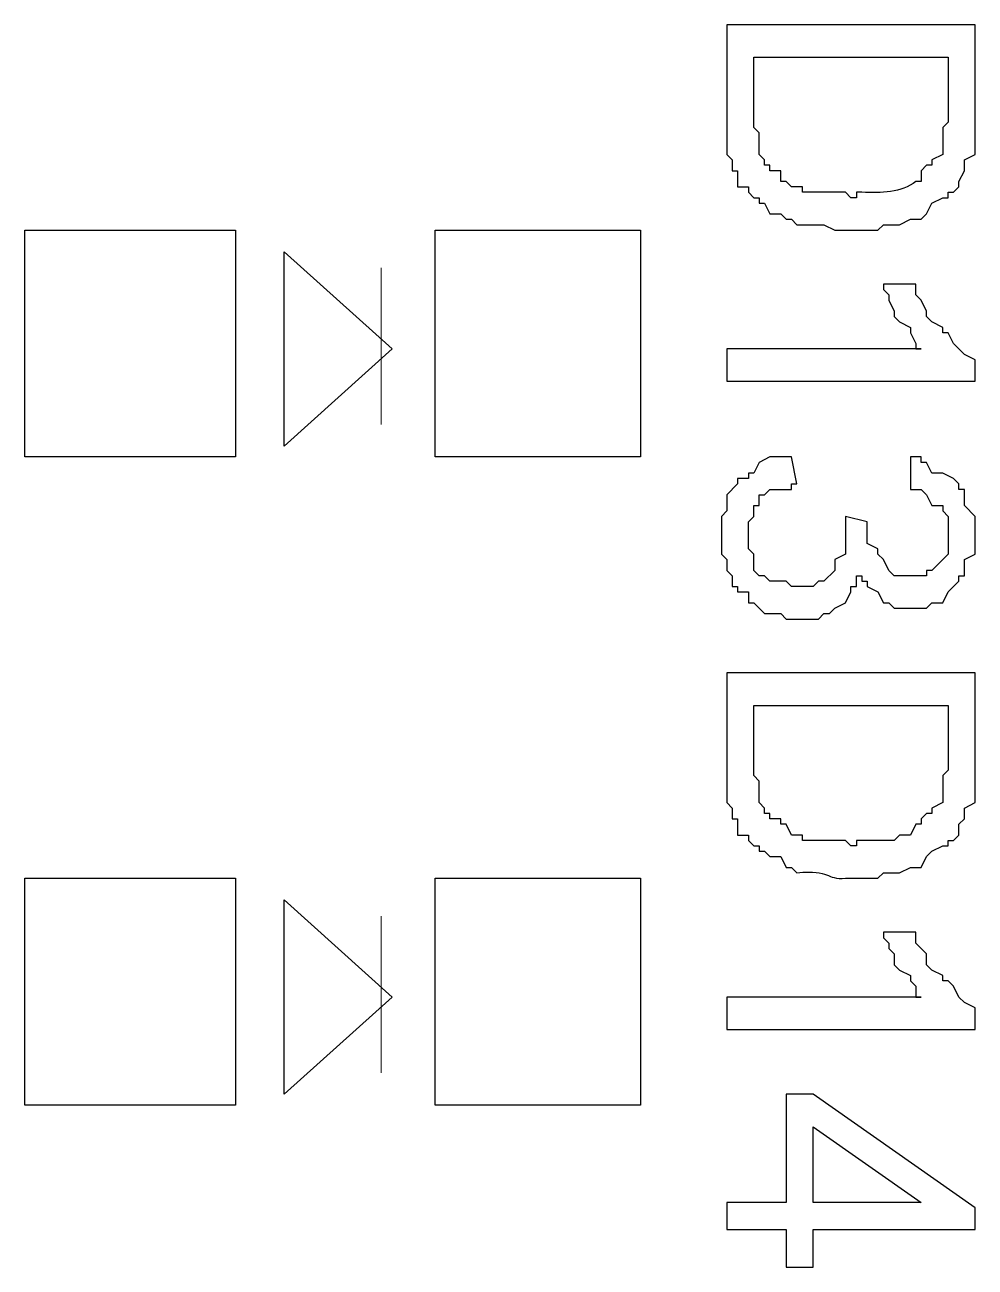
# Model space of a CAD drawing. Header units: millimetres. Extents: x -3 to 153, y 27 to 116.
# Drawn here: x 45.165 to 48.89, y 54.443 to 59.311 of the extents above; entities that cross this region are included whole.
import ezdxf

# ---------------------------------------------------------------- set-up
doc = ezdxf.new("R2010")
doc.units = ezdxf.units.MM
doc.header["$MEASUREMENT"] = 0
doc.layers.add('layer 1', color=7, linetype='Continuous')

msp = doc.modelspace()

# ---------------------------------------------------------------- linework, layer by layer
at = {"layer": 'layer 1', "color": 0}
for points, knots in [([(47.9168, 59.3114), (47.9168, 59.3114), (48.8904, 59.3114), (48.8904, 59.3114), (48.8904, 59.3114), (48.8904, 59.3114), (48.8904, 58.9939), (48.8904, 58.9939), (48.8904, 58.9939), (48.8904, 58.9374), (48.8904, 58.881), (48.8904, 58.8245), (48.8904, 58.8245), (48.8904, 58.8245), (48.8904, 58.8034), (48.8904, 58.8034), (48.8904, 58.8034), (48.8904, 58.8034), (48.8481, 58.7822), (48.8481, 58.7822), (48.8481, 58.7822), (48.8481, 58.7822), (48.8481, 58.7399), (48.8481, 58.7399), (48.8481, 58.7399), (48.8481, 58.7399), (48.8269, 58.6975), (48.8269, 58.6975), (48.8269, 58.6975), (48.8269, 58.6975), (48.8269, 58.6764), (48.8269, 58.6764), (48.8269, 58.6764), (48.8269, 58.6764), (48.8058, 58.6552), (48.8058, 58.6552), (48.8058, 58.6552), (48.8058, 58.6552), (48.7846, 58.6552), (48.7846, 58.6552), (48.7846, 58.6552), (48.7846, 58.6552), (48.7846, 58.634), (48.7846, 58.634), (48.7846, 58.634), (48.7846, 58.634), (48.7634, 58.634), (48.7634, 58.634), (48.7634, 58.634), (48.7634, 58.634), (48.7211, 58.6129), (48.7211, 58.6129), (48.7211, 58.6129), (48.7211, 58.6129), (48.6999, 58.5705), (48.6999, 58.5705), (48.6999, 58.5705), (48.6999, 58.5705), (48.6788, 58.5494), (48.6788, 58.5494), (48.6788, 58.5494), (48.6788, 58.5494), (48.6364, 58.5494), (48.6364, 58.5494), (48.6364, 58.5494), (48.6364, 58.5494), (48.5941, 58.5282), (48.5941, 58.5282), (48.5941, 58.5282), (48.5941, 58.5282), (48.5306, 58.5282), (48.5306, 58.5282), (48.5306, 58.5282), (48.5306, 58.5282), (48.5094, 58.507), (48.5094, 58.507), (48.5094, 58.507), (48.5094, 58.507), (48.3401, 58.507), (48.3401, 58.507), (48.3401, 58.507), (48.3401, 58.507), (48.2978, 58.5282), (48.2978, 58.5282), (48.2978, 58.5282), (48.2978, 58.5282), (48.1919, 58.5282), (48.1919, 58.5282), (48.1919, 58.5282), (48.1919, 58.5282), (48.1708, 58.5494), (48.1708, 58.5494), (48.1708, 58.5494), (48.1708, 58.5494), (48.1496, 58.5494), (48.1496, 58.5494), (48.1496, 58.5494), (48.1496, 58.5494), (48.1284, 58.5705), (48.1284, 58.5705), (48.1284, 58.5705), (48.1284, 58.5705), (48.0861, 58.5705), (48.0861, 58.5705), (48.0861, 58.5705), (48.0861, 58.5705), (48.0649, 58.6129), (48.0649, 58.6129), (48.0649, 58.6129), (48.0649, 58.6129), (48.0438, 58.6129), (48.0438, 58.6129), (48.0438, 58.6129), (48.0438, 58.6129), (48.0438, 58.634), (48.0438, 58.634), (48.0438, 58.634), (48.0438, 58.634), (48.0226, 58.634), (48.0226, 58.634), (48.0226, 58.634), (48.0226, 58.634), (48.0014, 58.6552), (48.0014, 58.6552), (48.0014, 58.6552), (48.0014, 58.6552), (48.0014, 58.6764), (48.0014, 58.6764), (48.0014, 58.6764), (48.0014, 58.6764), (47.9591, 58.6764), (47.9591, 58.6764), (47.9591, 58.6764), (47.9591, 58.6764), (47.9591, 58.7399), (47.9591, 58.7399), (47.9591, 58.7399), (47.9591, 58.7399), (47.9379, 58.7399), (47.9379, 58.7399), (47.9379, 58.7399), (47.9379, 58.7399), (47.9379, 58.7822), (47.9379, 58.7822), (47.9379, 58.7822), (47.9379, 58.7822), (47.9168, 58.8034), (47.9168, 58.8034), (47.9168, 58.8034), (47.9168, 58.8034), (47.9168, 58.9515), (47.9168, 58.9515), (47.9168, 58.9515), (47.9168, 58.9515), (47.9168, 59.3114), (47.9168, 59.3114)], [0, 0, 0, 0, 0.025, 0.025, 0.025, 0.025, 0.05, 0.05, 0.05, 0.05, 0.075, 0.075, 0.075, 0.075, 0.1, 0.1, 0.1, 0.1, 0.125, 0.125, 0.125, 0.125, 0.15, 0.15, 0.15, 0.15, 0.175, 0.175, 0.175, 0.175, 0.2, 0.2, 0.2, 0.2, 0.225, 0.225, 0.225, 0.225, 0.25, 0.25, 0.25, 0.25, 0.275, 0.275, 0.275, 0.275, 0.3, 0.3, 0.3, 0.3, 0.325, 0.325, 0.325, 0.325, 0.35, 0.35, 0.35, 0.35, 0.375, 0.375, 0.375, 0.375, 0.4, 0.4, 0.4, 0.4, 0.425, 0.425, 0.425, 0.425, 0.45, 0.45, 0.45, 0.45, 0.475, 0.475, 0.475, 0.475, 0.5, 0.5, 0.5, 0.5, 0.525, 0.525, 0.525, 0.525, 0.55, 0.55, 0.55, 0.55, 0.575, 0.575, 0.575, 0.575, 0.6, 0.6, 0.6, 0.6, 0.625, 0.625, 0.625, 0.625, 0.65, 0.65, 0.65, 0.65, 0.675, 0.675, 0.675, 0.675, 0.7, 0.7, 0.7, 0.7, 0.725, 0.725, 0.725, 0.725, 0.75, 0.75, 0.75, 0.75, 0.775, 0.775, 0.775, 0.775, 0.8, 0.8, 0.8, 0.8, 0.825, 0.825, 0.825, 0.825, 0.85, 0.85, 0.85, 0.85, 0.875, 0.875, 0.875, 0.875, 0.9, 0.9, 0.9, 0.9, 0.925, 0.925, 0.925, 0.925, 0.95, 0.95, 0.95, 0.95, 1, 1, 1, 1]), ([(48.0226, 59.1844), (48.0226, 59.1844), (48.0226, 58.9092), (48.0226, 58.9092), (48.0226, 58.9092), (48.0226, 58.9092), (48.0438, 58.888), (48.0438, 58.888), (48.0438, 58.888), (48.0438, 58.888), (48.0438, 58.8034), (48.0438, 58.8034), (48.0438, 58.8034), (48.0438, 58.8034), (48.0649, 58.7822), (48.0649, 58.7822), (48.0649, 58.7822), (48.0649, 58.7822), (48.0649, 58.761), (48.0649, 58.761), (48.0649, 58.761), (48.0649, 58.761), (48.0861, 58.761), (48.0861, 58.761), (48.0861, 58.761), (48.0861, 58.761), (48.0861, 58.7399), (48.0861, 58.7399), (48.0861, 58.7399), (48.0861, 58.7399), (48.1284, 58.7399), (48.1284, 58.7399), (48.1284, 58.7399), (48.1284, 58.7399), (48.1284, 58.6975), (48.1284, 58.6975), (48.1284, 58.6975), (48.1284, 58.6975), (48.1496, 58.6975), (48.1496, 58.6975), (48.1496, 58.6975), (48.1496, 58.6975), (48.1708, 58.6764), (48.1708, 58.6764), (48.1708, 58.6764), (48.1708, 58.6764), (48.2131, 58.6764), (48.2131, 58.6764), (48.2131, 58.6764), (48.2131, 58.6764), (48.2131, 58.6552), (48.2131, 58.6552), (48.2131, 58.6552), (48.2131, 58.6552), (48.3824, 58.6552), (48.3824, 58.6552), (48.3824, 58.6552), (48.3824, 58.6552), (48.4036, 58.634), (48.4036, 58.634), (48.4036, 58.634), (48.4036, 58.634), (48.4248, 58.634), (48.4248, 58.634), (48.4248, 58.634), (48.4248, 58.634), (48.4248, 58.6552), (48.4248, 58.6552), (48.4248, 58.6552), (48.4248, 58.6552), (48.4459, 58.6552), (48.4459, 58.6552), (48.4459, 58.6552), (48.5221, 58.6524), (48.6012, 58.6534), (48.6576, 58.6975), (48.6576, 58.6975), (48.6576, 58.6975), (48.6788, 58.6975), (48.6788, 58.6975), (48.6788, 58.6975), (48.6788, 58.6975), (48.6788, 58.7399), (48.6788, 58.7399), (48.6788, 58.7399), (48.6788, 58.7399), (48.6999, 58.761), (48.6999, 58.761), (48.6999, 58.761), (48.6999, 58.761), (48.7211, 58.761), (48.7211, 58.761), (48.7211, 58.761), (48.7211, 58.761), (48.7211, 58.7822), (48.7211, 58.7822), (48.7211, 58.7822), (48.7211, 58.7822), (48.7634, 58.8034), (48.7634, 58.8034), (48.7634, 58.8034), (48.7634, 58.8034), (48.7634, 58.9092), (48.7634, 58.9092), (48.7634, 58.9092), (48.7634, 58.9092), (48.7846, 58.9304), (48.7846, 58.9304), (48.7846, 58.9304), (48.7846, 58.9304), (48.7846, 59.1844), (48.7846, 59.1844), (48.7846, 59.1844), (48.7846, 59.1844), (48.0226, 59.1844), (48.0226, 59.1844)], [0, 0, 0, 0, 0.033333, 0.033333, 0.033333, 0.033333, 0.066667, 0.066667, 0.066667, 0.066667, 0.1, 0.1, 0.1, 0.1, 0.133333, 0.133333, 0.133333, 0.133333, 0.166667, 0.166667, 0.166667, 0.166667, 0.2, 0.2, 0.2, 0.2, 0.233333, 0.233333, 0.233333, 0.233333, 0.266667, 0.266667, 0.266667, 0.266667, 0.3, 0.3, 0.3, 0.3, 0.333333, 0.333333, 0.333333, 0.333333, 0.366667, 0.366667, 0.366667, 0.366667, 0.4, 0.4, 0.4, 0.4, 0.433333, 0.433333, 0.433333, 0.433333, 0.466667, 0.466667, 0.466667, 0.466667, 0.5, 0.5, 0.5, 0.5, 0.533333, 0.533333, 0.533333, 0.533333, 0.566667, 0.566667, 0.566667, 0.566667, 0.6, 0.6, 0.6, 0.6, 0.633333, 0.633333, 0.633333, 0.633333, 0.666667, 0.666667, 0.666667, 0.666667, 0.7, 0.7, 0.7, 0.7, 0.733333, 0.733333, 0.733333, 0.733333, 0.766667, 0.766667, 0.766667, 0.766667, 0.8, 0.8, 0.8, 0.8, 0.833333, 0.833333, 0.833333, 0.833333, 0.866667, 0.866667, 0.866667, 0.866667, 0.9, 0.9, 0.9, 0.9, 0.933333, 0.933333, 0.933333, 0.933333, 1, 1, 1, 1]), ([(45.1651, 58.507), (45.1651, 58.507), (45.1651, 57.618), (45.1651, 57.618), (45.1651, 57.618), (45.1651, 57.618), (45.9906, 57.618), (45.9906, 57.618), (45.9906, 57.618), (45.9906, 57.618), (45.9906, 58.507), (45.9906, 58.507), (45.9906, 58.507), (45.9906, 58.507), (45.1651, 58.507), (45.1651, 58.507)], [0, 0, 0, 0, 0.2, 0.2, 0.2, 0.2, 0.4, 0.4, 0.4, 0.4, 0.6, 0.6, 0.6, 0.6, 1, 1, 1, 1]), ([(46.7738, 58.507), (46.7738, 58.507), (46.7738, 57.618), (46.7738, 57.618), (46.7738, 57.618), (46.7738, 57.618), (47.5781, 57.618), (47.5781, 57.618), (47.5781, 57.618), (47.5781, 57.618), (47.5781, 58.507), (47.5781, 58.507), (47.5781, 58.507), (47.5781, 58.507), (46.7738, 58.507), (46.7738, 58.507)], [0, 0, 0, 0, 0.2, 0.2, 0.2, 0.2, 0.4, 0.4, 0.4, 0.4, 0.6, 0.6, 0.6, 0.6, 1, 1, 1, 1]), ([(46.1811, 57.6604), (46.1811, 57.6604), (46.6044, 58.0414), (46.6044, 58.0414), (46.6044, 58.0414), (46.6044, 58.0414), (46.1811, 58.4224), (46.1811, 58.4224), (46.1811, 58.4224), (46.1811, 58.4224), (46.1811, 57.6604), (46.1811, 57.6604)], [0, 0, 0, 0, 0.25, 0.25, 0.25, 0.25, 0.5, 0.5, 0.5, 0.5, 1, 1, 1, 1]), ([(47.9168, 57.9144), (47.9168, 57.9144), (47.9168, 58.0414), (47.9168, 58.0414), (47.9168, 58.0414), (47.9168, 58.0414), (48.6788, 58.0414), (48.6788, 58.0414), (48.6788, 58.0414), (48.6788, 58.0414), (48.6576, 58.0414), (48.6576, 58.0414), (48.6576, 58.0414), (48.6576, 58.0414), (48.6576, 58.0625), (48.6576, 58.0625), (48.6576, 58.0625), (48.6576, 58.0625), (48.6364, 58.1049), (48.6364, 58.1049), (48.6364, 58.1049), (48.6364, 58.1049), (48.6364, 58.126), (48.6364, 58.126), (48.6364, 58.126), (48.6364, 58.126), (48.5941, 58.1472), (48.5941, 58.1472), (48.5941, 58.1472), (48.5941, 58.1472), (48.5729, 58.1684), (48.5729, 58.1684), (48.5729, 58.1684), (48.5729, 58.1684), (48.5729, 58.1895), (48.5729, 58.1895), (48.5729, 58.1895), (48.5729, 58.1895), (48.5518, 58.2319), (48.5518, 58.2319), (48.5518, 58.2319), (48.5518, 58.2319), (48.5518, 58.253), (48.5518, 58.253), (48.5518, 58.253), (48.5518, 58.253), (48.5306, 58.2742), (48.5306, 58.2742), (48.5306, 58.2742), (48.5306, 58.2742), (48.5306, 58.2954), (48.5306, 58.2954), (48.5306, 58.2954), (48.5306, 58.2954), (48.6576, 58.2954), (48.6576, 58.2954), (48.6576, 58.2954), (48.6576, 58.2954), (48.6576, 58.253), (48.6576, 58.253), (48.6576, 58.253), (48.6576, 58.253), (48.6788, 58.2319), (48.6788, 58.2319), (48.6788, 58.2319), (48.6788, 58.2319), (48.6999, 58.1895), (48.6999, 58.1895), (48.6999, 58.1895), (48.6999, 58.1895), (48.6999, 58.1684), (48.6999, 58.1684), (48.6999, 58.1684), (48.6999, 58.1684), (48.7211, 58.1472), (48.7211, 58.1472), (48.7211, 58.1472), (48.7211, 58.1472), (48.7634, 58.126), (48.7634, 58.126), (48.7634, 58.126), (48.7634, 58.126), (48.7634, 58.1049), (48.7634, 58.1049), (48.7634, 58.1049), (48.7634, 58.1049), (48.7846, 58.1049), (48.7846, 58.1049), (48.7846, 58.1049), (48.7846, 58.1049), (48.8058, 58.0625), (48.8058, 58.0625), (48.8058, 58.0625), (48.8058, 58.0625), (48.8481, 58.0202), (48.8481, 58.0202), (48.8481, 58.0202), (48.8481, 58.0202), (48.8904, 57.999), (48.8904, 57.999), (48.8904, 57.999), (48.8904, 57.999), (48.8904, 57.9144), (48.8904, 57.9144), (48.8904, 57.9144), (48.8904, 57.9144), (47.9168, 57.9144), (47.9168, 57.9144)], [0, 0, 0, 0, 0.035714, 0.035714, 0.035714, 0.035714, 0.071429, 0.071429, 0.071429, 0.071429, 0.107143, 0.107143, 0.107143, 0.107143, 0.142857, 0.142857, 0.142857, 0.142857, 0.178571, 0.178571, 0.178571, 0.178571, 0.214286, 0.214286, 0.214286, 0.214286, 0.25, 0.25, 0.25, 0.25, 0.285714, 0.285714, 0.285714, 0.285714, 0.321429, 0.321429, 0.321429, 0.321429, 0.357143, 0.357143, 0.357143, 0.357143, 0.392857, 0.392857, 0.392857, 0.392857, 0.428571, 0.428571, 0.428571, 0.428571, 0.464286, 0.464286, 0.464286, 0.464286, 0.5, 0.5, 0.5, 0.5, 0.535714, 0.535714, 0.535714, 0.535714, 0.571429, 0.571429, 0.571429, 0.571429, 0.607143, 0.607143, 0.607143, 0.607143, 0.642857, 0.642857, 0.642857, 0.642857, 0.678571, 0.678571, 0.678571, 0.678571, 0.714286, 0.714286, 0.714286, 0.714286, 0.75, 0.75, 0.75, 0.75, 0.785714, 0.785714, 0.785714, 0.785714, 0.821429, 0.821429, 0.821429, 0.821429, 0.857143, 0.857143, 0.857143, 0.857143, 0.892857, 0.892857, 0.892857, 0.892857, 0.928571, 0.928571, 0.928571, 0.928571, 1, 1, 1, 1]), ([(48.1708, 57.618), (48.1708, 57.618), (48.1919, 57.5122), (48.1919, 57.5122), (48.1919, 57.5122), (48.1919, 57.5122), (48.1708, 57.5122), (48.1708, 57.5122), (48.1708, 57.5122), (48.1708, 57.5122), (48.1708, 57.491), (48.1708, 57.491), (48.1708, 57.491), (48.1708, 57.491), (48.0861, 57.491), (48.0861, 57.491), (48.0861, 57.491), (48.0861, 57.491), (48.0649, 57.4699), (48.0649, 57.4699), (48.0649, 57.4699), (48.0649, 57.4699), (48.0438, 57.4699), (48.0438, 57.4699), (48.0438, 57.4699), (48.0438, 57.4699), (48.0438, 57.4275), (48.0438, 57.4275), (48.0438, 57.4275), (48.0438, 57.4275), (48.0226, 57.4275), (48.0226, 57.4275), (48.0226, 57.4275), (48.0226, 57.4275), (48.0226, 57.3852), (48.0226, 57.3852), (48.0226, 57.3852), (48.0226, 57.3852), (48.0014, 57.364), (48.0014, 57.364), (48.0014, 57.364), (48.0014, 57.364), (48.0014, 57.2582), (48.0014, 57.2582), (48.0014, 57.2582), (48.0014, 57.2582), (48.0226, 57.237), (48.0226, 57.237), (48.0226, 57.237), (48.0226, 57.237), (48.0226, 57.1735), (48.0226, 57.1735), (48.0226, 57.1735), (48.0226, 57.1735), (48.0438, 57.1524), (48.0438, 57.1524), (48.0438, 57.1524), (48.0438, 57.1524), (48.0649, 57.1524), (48.0649, 57.1524), (48.0649, 57.1524), (48.0649, 57.1524), (48.0861, 57.1312), (48.0861, 57.1312), (48.0861, 57.1312), (48.0861, 57.1312), (48.1496, 57.1312), (48.1496, 57.1312), (48.1496, 57.1312), (48.1496, 57.1312), (48.1708, 57.11), (48.1708, 57.11), (48.1708, 57.11), (48.1708, 57.11), (48.2554, 57.11), (48.2554, 57.11), (48.2554, 57.11), (48.2554, 57.11), (48.2766, 57.1312), (48.2766, 57.1312), (48.2766, 57.1312), (48.2766, 57.1312), (48.2978, 57.1312), (48.2978, 57.1312), (48.2978, 57.1312), (48.2978, 57.1312), (48.3401, 57.1735), (48.3401, 57.1735), (48.3401, 57.1735), (48.3401, 57.1735), (48.3401, 57.2159), (48.3401, 57.2159), (48.3401, 57.2159), (48.3401, 57.2159), (48.3824, 57.237), (48.3824, 57.237), (48.3824, 57.237), (48.3824, 57.237), (48.3824, 57.3852), (48.3824, 57.3852), (48.3824, 57.3852), (48.3824, 57.3852), (48.4671, 57.364), (48.4671, 57.364), (48.4671, 57.364), (48.4671, 57.364), (48.4671, 57.2794), (48.4671, 57.2794), (48.4671, 57.2794), (48.4671, 57.2794), (48.5094, 57.2582), (48.5094, 57.2582), (48.5094, 57.2582), (48.5094, 57.2582), (48.5094, 57.237), (48.5094, 57.237), (48.5094, 57.237), (48.5094, 57.237), (48.5306, 57.2159), (48.5306, 57.2159), (48.5306, 57.2159), (48.5306, 57.2159), (48.5518, 57.1735), (48.5518, 57.1735), (48.5518, 57.1735), (48.5518, 57.1735), (48.5729, 57.1524), (48.5729, 57.1524), (48.5729, 57.1524), (48.5729, 57.1524), (48.6999, 57.1524), (48.6999, 57.1524), (48.6999, 57.1524), (48.6999, 57.1524), (48.6999, 57.1735), (48.6999, 57.1735), (48.6999, 57.1735), (48.6999, 57.1735), (48.7211, 57.1735), (48.7211, 57.1735), (48.7211, 57.1735), (48.7211, 57.1735), (48.7634, 57.2159), (48.7634, 57.2159), (48.7634, 57.2159), (48.7634, 57.2159), (48.7846, 57.237), (48.7846, 57.237), (48.7846, 57.237), (48.7846, 57.237), (48.7846, 57.3852), (48.7846, 57.3852), (48.7846, 57.3852), (48.7846, 57.3852), (48.7634, 57.4064), (48.7634, 57.4064), (48.7634, 57.4064), (48.7634, 57.4064), (48.7634, 57.4275), (48.7634, 57.4275), (48.7634, 57.4275), (48.7634, 57.4275), (48.7211, 57.4275), (48.7211, 57.4275), (48.7211, 57.4275), (48.7211, 57.4275), (48.6999, 57.4699), (48.6999, 57.4699), (48.6999, 57.4699), (48.6999, 57.4699), (48.6788, 57.491), (48.6788, 57.491), (48.6788, 57.491), (48.6788, 57.491), (48.6364, 57.491), (48.6364, 57.491), (48.6364, 57.491), (48.6364, 57.491), (48.6364, 57.618), (48.6364, 57.618), (48.6364, 57.618), (48.6364, 57.618), (48.6788, 57.618), (48.6788, 57.618), (48.6788, 57.618), (48.6788, 57.618), (48.6788, 57.5969), (48.6788, 57.5969), (48.6788, 57.5969), (48.6788, 57.5969), (48.6999, 57.5969), (48.6999, 57.5969), (48.6999, 57.5969), (48.6999, 57.5969), (48.7211, 57.5545), (48.7211, 57.5545), (48.7211, 57.5545), (48.7211, 57.5545), (48.7634, 57.5545), (48.7634, 57.5545), (48.7634, 57.5545), (48.7634, 57.5545), (48.8058, 57.5334), (48.8058, 57.5334), (48.8058, 57.5334), (48.8058, 57.5334), (48.8269, 57.5122), (48.8269, 57.5122), (48.8269, 57.5122), (48.8269, 57.5122), (48.8269, 57.491), (48.8269, 57.491), (48.8269, 57.491), (48.8269, 57.491), (48.8481, 57.491), (48.8481, 57.491), (48.8481, 57.491), (48.8481, 57.491), (48.8481, 57.4275), (48.8481, 57.4275), (48.8481, 57.4275), (48.8481, 57.4275), (48.8904, 57.3852), (48.8904, 57.3852), (48.8904, 57.3852), (48.8904, 57.3852), (48.8904, 57.237), (48.8904, 57.237), (48.8904, 57.237), (48.8904, 57.237), (48.8481, 57.2159), (48.8481, 57.2159), (48.8481, 57.2159), (48.8481, 57.2159), (48.8481, 57.1524), (48.8481, 57.1524), (48.8481, 57.1524), (48.8481, 57.1524), (48.8269, 57.1524), (48.8269, 57.1524), (48.8269, 57.1524), (48.8269, 57.1524), (48.8269, 57.1312), (48.8269, 57.1312), (48.8269, 57.1312), (48.8269, 57.1312), (48.7846, 57.0889), (48.7846, 57.0889), (48.7846, 57.0889), (48.7846, 57.0889), (48.7634, 57.0465), (48.7634, 57.0465), (48.7634, 57.0465), (48.7634, 57.0465), (48.7211, 57.0465), (48.7211, 57.0465), (48.7211, 57.0465), (48.7211, 57.0465), (48.6999, 57.0254), (48.6999, 57.0254), (48.6999, 57.0254), (48.6999, 57.0254), (48.5729, 57.0254), (48.5729, 57.0254), (48.5729, 57.0254), (48.5729, 57.0254), (48.5518, 57.0465), (48.5518, 57.0465), (48.5518, 57.0465), (48.5518, 57.0465), (48.5306, 57.0465), (48.5306, 57.0465), (48.5306, 57.0465), (48.5306, 57.0465), (48.5094, 57.0889), (48.5094, 57.0889), (48.5094, 57.0889), (48.5094, 57.0889), (48.4671, 57.11), (48.4671, 57.11), (48.4671, 57.11), (48.4671, 57.11), (48.4671, 57.1312), (48.4671, 57.1312), (48.4671, 57.1312), (48.4671, 57.1312), (48.4459, 57.1312), (48.4459, 57.1312), (48.4459, 57.1312), (48.4459, 57.1312), (48.4459, 57.1524), (48.4459, 57.1524), (48.4459, 57.1524), (48.4459, 57.1524), (48.4248, 57.1524), (48.4248, 57.1524), (48.4248, 57.1524), (48.4248, 57.1524), (48.4248, 57.11), (48.4248, 57.11), (48.4248, 57.11), (48.4248, 57.11), (48.4036, 57.11), (48.4036, 57.11), (48.4036, 57.11), (48.4036, 57.11), (48.4036, 57.0889), (48.4036, 57.0889), (48.4036, 57.0889), (48.4036, 57.0889), (48.3824, 57.0465), (48.3824, 57.0465), (48.3824, 57.0465), (48.3824, 57.0465), (48.3401, 57.0254), (48.3401, 57.0254), (48.3401, 57.0254), (48.3401, 57.0254), (48.3189, 57.0042), (48.3189, 57.0042), (48.3189, 57.0042), (48.3189, 57.0042), (48.2978, 57.0042), (48.2978, 57.0042), (48.2978, 57.0042), (48.2978, 57.0042), (48.2766, 56.983), (48.2766, 56.983), (48.2766, 56.983), (48.2766, 56.983), (48.1496, 56.983), (48.1496, 56.983), (48.1496, 56.983), (48.1496, 56.983), (48.1284, 57.0042), (48.1284, 57.0042), (48.1284, 57.0042), (48.1284, 57.0042), (48.0649, 57.0042), (48.0649, 57.0042), (48.0649, 57.0042), (48.0649, 57.0042), (48.0438, 57.0254), (48.0438, 57.0254), (48.0438, 57.0254), (48.0438, 57.0254), (48.0226, 57.0465), (48.0226, 57.0465), (48.0226, 57.0465), (48.0226, 57.0465), (48.0014, 57.0465), (48.0014, 57.0465), (48.0014, 57.0465), (48.0014, 57.0465), (48.0014, 57.0889), (48.0014, 57.0889), (48.0014, 57.0889), (48.0014, 57.0889), (47.9591, 57.0889), (47.9591, 57.0889), (47.9591, 57.0889), (47.9591, 57.0889), (47.9591, 57.11), (47.9591, 57.11), (47.9591, 57.11), (47.9591, 57.11), (47.9379, 57.11), (47.9379, 57.11), (47.9379, 57.11), (47.9379, 57.11), (47.9379, 57.1524), (47.9379, 57.1524), (47.9379, 57.1524), (47.9379, 57.1524), (47.9168, 57.1735), (47.9168, 57.1735), (47.9168, 57.1735), (47.9168, 57.1735), (47.9168, 57.2159), (47.9168, 57.2159), (47.9168, 57.2159), (47.9168, 57.2159), (47.8956, 57.237), (47.8956, 57.237), (47.8956, 57.237), (47.8956, 57.237), (47.8956, 57.3852), (47.8956, 57.3852), (47.8956, 57.3852), (47.8956, 57.3852), (47.9168, 57.4064), (47.9168, 57.4064), (47.9168, 57.4064), (47.9168, 57.4064), (47.9168, 57.4699), (47.9168, 57.4699), (47.9168, 57.4699), (47.9168, 57.4699), (47.9591, 57.5122), (47.9591, 57.5122), (47.9591, 57.5122), (47.9591, 57.5122), (47.9591, 57.5334), (47.9591, 57.5334), (47.9591, 57.5334), (47.9591, 57.5334), (48.0014, 57.5334), (48.0014, 57.5334), (48.0014, 57.5334), (48.0014, 57.5334), (48.0014, 57.5545), (48.0014, 57.5545), (48.0014, 57.5545), (48.0014, 57.5545), (48.0226, 57.5545), (48.0226, 57.5545), (48.0226, 57.5545), (48.0226, 57.5545), (48.0438, 57.5969), (48.0438, 57.5969), (48.0438, 57.5969), (48.0438, 57.5969), (48.0861, 57.618), (48.0861, 57.618), (48.0861, 57.618), (48.0861, 57.618), (48.1708, 57.618), (48.1708, 57.618)], [0, 0, 0, 0, 0.009259, 0.009259, 0.009259, 0.009259, 0.018519, 0.018519, 0.018519, 0.018519, 0.027778, 0.027778, 0.027778, 0.027778, 0.037037, 0.037037, 0.037037, 0.037037, 0.046296, 0.046296, 0.046296, 0.046296, 0.055556, 0.055556, 0.055556, 0.055556, 0.064815, 0.064815, 0.064815, 0.064815, 0.074074, 0.074074, 0.074074, 0.074074, 0.083333, 0.083333, 0.083333, 0.083333, 0.092593, 0.092593, 0.092593, 0.092593, 0.101852, 0.101852, 0.101852, 0.101852, 0.111111, 0.111111, 0.111111, 0.111111, 0.12037, 0.12037, 0.12037, 0.12037, 0.12963, 0.12963, 0.12963, 0.12963, 0.138889, 0.138889, 0.138889, 0.138889, 0.148148, 0.148148, 0.148148, 0.148148, 0.157407, 0.157407, 0.157407, 0.157407, 0.166667, 0.166667, 0.166667, 0.166667, 0.175926, 0.175926, 0.175926, 0.175926, 0.185185, 0.185185, 0.185185, 0.185185, 0.194444, 0.194444, 0.194444, 0.194444, 0.203704, 0.203704, 0.203704, 0.203704, 0.212963, 0.212963, 0.212963, 0.212963, 0.222222, 0.222222, 0.222222, 0.222222, 0.231481, 0.231481, 0.231481, 0.231481, 0.240741, 0.240741, 0.240741, 0.240741, 0.25, 0.25, 0.25, 0.25, 0.259259, 0.259259, 0.259259, 0.259259, 0.268519, 0.268519, 0.268519, 0.268519, 0.277778, 0.277778, 0.277778, 0.277778, 0.287037, 0.287037, 0.287037, 0.287037, 0.296296, 0.296296, 0.296296, 0.296296, 0.305556, 0.305556, 0.305556, 0.305556, 0.314815, 0.314815, 0.314815, 0.314815, 0.324074, 0.324074, 0.324074, 0.324074, 0.333333, 0.333333, 0.333333, 0.333333, 0.342593, 0.342593, 0.342593, 0.342593, 0.351852, 0.351852, 0.351852, 0.351852, 0.361111, 0.361111, 0.361111, 0.361111, 0.37037, 0.37037, 0.37037, 0.37037, 0.37963, 0.37963, 0.37963, 0.37963, 0.388889, 0.388889, 0.388889, 0.388889, 0.398148, 0.398148, 0.398148, 0.398148, 0.407407, 0.407407, 0.407407, 0.407407, 0.416667, 0.416667, 0.416667, 0.416667, 0.425926, 0.425926, 0.425926, 0.425926, 0.435185, 0.435185, 0.435185, 0.435185, 0.444444, 0.444444, 0.444444, 0.444444, 0.453704, 0.453704, 0.453704, 0.453704, 0.462963, 0.462963, 0.462963, 0.462963, 0.472222, 0.472222, 0.472222, 0.472222, 0.481481, 0.481481, 0.481481, 0.481481, 0.490741, 0.490741, 0.490741, 0.490741, 0.5, 0.5, 0.5, 0.5, 0.509259, 0.509259, 0.509259, 0.509259, 0.518519, 0.518519, 0.518519, 0.518519, 0.527778, 0.527778, 0.527778, 0.527778, 0.537037, 0.537037, 0.537037, 0.537037, 0.546296, 0.546296, 0.546296, 0.546296, 0.555556, 0.555556, 0.555556, 0.555556, 0.564815, 0.564815, 0.564815, 0.564815, 0.574074, 0.574074, 0.574074, 0.574074, 0.583333, 0.583333, 0.583333, 0.583333, 0.592593, 0.592593, 0.592593, 0.592593, 0.601852, 0.601852, 0.601852, 0.601852, 0.611111, 0.611111, 0.611111, 0.611111, 0.62037, 0.62037, 0.62037, 0.62037, 0.62963, 0.62963, 0.62963, 0.62963, 0.638889, 0.638889, 0.638889, 0.638889, 0.648148, 0.648148, 0.648148, 0.648148, 0.657407, 0.657407, 0.657407, 0.657407, 0.666667, 0.666667, 0.666667, 0.666667, 0.675926, 0.675926, 0.675926, 0.675926, 0.685185, 0.685185, 0.685185, 0.685185, 0.694444, 0.694444, 0.694444, 0.694444, 0.703704, 0.703704, 0.703704, 0.703704, 0.712963, 0.712963, 0.712963, 0.712963, 0.722222, 0.722222, 0.722222, 0.722222, 0.731481, 0.731481, 0.731481, 0.731481, 0.740741, 0.740741, 0.740741, 0.740741, 0.75, 0.75, 0.75, 0.75, 0.759259, 0.759259, 0.759259, 0.759259, 0.768519, 0.768519, 0.768519, 0.768519, 0.777778, 0.777778, 0.777778, 0.777778, 0.787037, 0.787037, 0.787037, 0.787037, 0.796296, 0.796296, 0.796296, 0.796296, 0.805556, 0.805556, 0.805556, 0.805556, 0.814815, 0.814815, 0.814815, 0.814815, 0.824074, 0.824074, 0.824074, 0.824074, 0.833333, 0.833333, 0.833333, 0.833333, 0.842593, 0.842593, 0.842593, 0.842593, 0.851852, 0.851852, 0.851852, 0.851852, 0.861111, 0.861111, 0.861111, 0.861111, 0.87037, 0.87037, 0.87037, 0.87037, 0.87963, 0.87963, 0.87963, 0.87963, 0.888889, 0.888889, 0.888889, 0.888889, 0.898148, 0.898148, 0.898148, 0.898148, 0.907407, 0.907407, 0.907407, 0.907407, 0.916667, 0.916667, 0.916667, 0.916667, 0.925926, 0.925926, 0.925926, 0.925926, 0.935185, 0.935185, 0.935185, 0.935185, 0.944444, 0.944444, 0.944444, 0.944444, 0.953704, 0.953704, 0.953704, 0.953704, 0.962963, 0.962963, 0.962963, 0.962963, 0.972222, 0.972222, 0.972222, 0.972222, 0.981481, 0.981481, 0.981481, 0.981481, 1, 1, 1, 1]), ([(47.9168, 56.7714), (47.9168, 56.7714), (48.8904, 56.7714), (48.8904, 56.7714), (48.8904, 56.7714), (48.8904, 56.7714), (48.8904, 56.4539), (48.8904, 56.4539), (48.8904, 56.4539), (48.8904, 56.4045), (48.8904, 56.3551), (48.8904, 56.3057), (48.8904, 56.3057), (48.8904, 56.3057), (48.8904, 56.2634), (48.8904, 56.2634), (48.8904, 56.2634), (48.8904, 56.2634), (48.8481, 56.2422), (48.8481, 56.2422), (48.8481, 56.2422), (48.8481, 56.2422), (48.8481, 56.1999), (48.8481, 56.1999), (48.8481, 56.1999), (48.8481, 56.1999), (48.8269, 56.1787), (48.8269, 56.1787), (48.8269, 56.1787), (48.8269, 56.1787), (48.8269, 56.1364), (48.8269, 56.1364), (48.8269, 56.1364), (48.8269, 56.1364), (48.8058, 56.1152), (48.8058, 56.1152), (48.8058, 56.1152), (48.8058, 56.1152), (48.7846, 56.1152), (48.7846, 56.1152), (48.7846, 56.1152), (48.7846, 56.1152), (48.7846, 56.094), (48.7846, 56.094), (48.7846, 56.094), (48.7846, 56.094), (48.7634, 56.094), (48.7634, 56.094), (48.7634, 56.094), (48.7634, 56.094), (48.7211, 56.0729), (48.7211, 56.0729), (48.7211, 56.0729), (48.7211, 56.0729), (48.6999, 56.0517), (48.6999, 56.0517), (48.6999, 56.0517), (48.6999, 56.0517), (48.6788, 56.0094), (48.6788, 56.0094), (48.6788, 56.0094), (48.6788, 56.0094), (48.6364, 56.0094), (48.6364, 56.0094), (48.6364, 56.0094), (48.6364, 56.0094), (48.5941, 55.9882), (48.5941, 55.9882), (48.5941, 55.9882), (48.5941, 55.9882), (48.5306, 55.9882), (48.5306, 55.9882), (48.5306, 55.9882), (48.5306, 55.9882), (48.5094, 55.967), (48.5094, 55.967), (48.5094, 55.967), (48.5094, 55.967), (48.3824, 55.967), (48.3824, 55.967), (48.3824, 55.967), (48.3038, 55.96), (48.3253, 56.003), (48.1919, 55.9882), (48.1919, 55.9882), (48.1919, 55.9882), (48.1708, 56.0094), (48.1708, 56.0094), (48.1708, 56.0094), (48.1708, 56.0094), (48.1496, 56.0094), (48.1496, 56.0094), (48.1496, 56.0094), (48.1496, 56.0094), (48.1284, 56.0517), (48.1284, 56.0517), (48.1284, 56.0517), (48.1284, 56.0517), (48.0861, 56.0517), (48.0861, 56.0517), (48.0861, 56.0517), (48.0861, 56.0517), (48.0649, 56.0729), (48.0649, 56.0729), (48.0649, 56.0729), (48.0649, 56.0729), (48.0438, 56.0729), (48.0438, 56.0729), (48.0438, 56.0729), (48.0438, 56.0729), (48.0438, 56.094), (48.0438, 56.094), (48.0438, 56.094), (48.0438, 56.094), (48.0226, 56.094), (48.0226, 56.094), (48.0226, 56.094), (48.0226, 56.094), (48.0014, 56.1152), (48.0014, 56.1152), (48.0014, 56.1152), (48.0014, 56.1152), (48.0014, 56.1364), (48.0014, 56.1364), (48.0014, 56.1364), (48.0014, 56.1364), (47.9591, 56.1364), (47.9591, 56.1364), (47.9591, 56.1364), (47.9591, 56.1364), (47.9591, 56.1999), (47.9591, 56.1999), (47.9591, 56.1999), (47.9591, 56.1999), (47.9379, 56.1999), (47.9379, 56.1999), (47.9379, 56.1999), (47.9379, 56.1999), (47.9379, 56.2422), (47.9379, 56.2422), (47.9379, 56.2422), (47.9379, 56.2422), (47.9168, 56.2634), (47.9168, 56.2634), (47.9168, 56.2634), (47.9168, 56.2634), (47.9168, 56.4327), (47.9168, 56.4327), (47.9168, 56.4327), (47.9168, 56.4327), (47.9168, 56.7714), (47.9168, 56.7714)], [0, 0, 0, 0, 0.025641, 0.025641, 0.025641, 0.025641, 0.051282, 0.051282, 0.051282, 0.051282, 0.076923, 0.076923, 0.076923, 0.076923, 0.102564, 0.102564, 0.102564, 0.102564, 0.128205, 0.128205, 0.128205, 0.128205, 0.153846, 0.153846, 0.153846, 0.153846, 0.179487, 0.179487, 0.179487, 0.179487, 0.205128, 0.205128, 0.205128, 0.205128, 0.230769, 0.230769, 0.230769, 0.230769, 0.25641, 0.25641, 0.25641, 0.25641, 0.282051, 0.282051, 0.282051, 0.282051, 0.307692, 0.307692, 0.307692, 0.307692, 0.333333, 0.333333, 0.333333, 0.333333, 0.358974, 0.358974, 0.358974, 0.358974, 0.384615, 0.384615, 0.384615, 0.384615, 0.410256, 0.410256, 0.410256, 0.410256, 0.435897, 0.435897, 0.435897, 0.435897, 0.461538, 0.461538, 0.461538, 0.461538, 0.487179, 0.487179, 0.487179, 0.487179, 0.512821, 0.512821, 0.512821, 0.512821, 0.538462, 0.538462, 0.538462, 0.538462, 0.564103, 0.564103, 0.564103, 0.564103, 0.589744, 0.589744, 0.589744, 0.589744, 0.615385, 0.615385, 0.615385, 0.615385, 0.641026, 0.641026, 0.641026, 0.641026, 0.666667, 0.666667, 0.666667, 0.666667, 0.692308, 0.692308, 0.692308, 0.692308, 0.717949, 0.717949, 0.717949, 0.717949, 0.74359, 0.74359, 0.74359, 0.74359, 0.769231, 0.769231, 0.769231, 0.769231, 0.794872, 0.794872, 0.794872, 0.794872, 0.820513, 0.820513, 0.820513, 0.820513, 0.846154, 0.846154, 0.846154, 0.846154, 0.871795, 0.871795, 0.871795, 0.871795, 0.897436, 0.897436, 0.897436, 0.897436, 0.923077, 0.923077, 0.923077, 0.923077, 0.948718, 0.948718, 0.948718, 0.948718, 1, 1, 1, 1]), ([(48.0226, 56.6444), (48.0226, 56.6444), (48.0226, 56.3692), (48.0226, 56.3692), (48.0226, 56.3692), (48.0226, 56.3692), (48.0438, 56.348), (48.0438, 56.348), (48.0438, 56.348), (48.0438, 56.348), (48.0438, 56.2634), (48.0438, 56.2634), (48.0438, 56.2634), (48.0438, 56.2634), (48.0649, 56.2422), (48.0649, 56.2422), (48.0649, 56.2422), (48.0649, 56.2422), (48.0649, 56.221), (48.0649, 56.221), (48.0649, 56.221), (48.0649, 56.221), (48.0861, 56.221), (48.0861, 56.221), (48.0861, 56.221), (48.0861, 56.221), (48.0861, 56.1999), (48.0861, 56.1999), (48.0861, 56.1999), (48.0861, 56.1999), (48.1284, 56.1999), (48.1284, 56.1999), (48.1284, 56.1999), (48.1284, 56.1999), (48.1284, 56.1787), (48.1284, 56.1787), (48.1284, 56.1787), (48.1284, 56.1787), (48.1496, 56.1787), (48.1496, 56.1787), (48.1496, 56.1787), (48.1496, 56.1787), (48.1708, 56.1364), (48.1708, 56.1364), (48.1708, 56.1364), (48.1708, 56.1364), (48.2131, 56.1364), (48.2131, 56.1364), (48.2131, 56.1364), (48.2131, 56.1364), (48.2131, 56.1152), (48.2131, 56.1152), (48.2131, 56.1152), (48.2131, 56.1152), (48.3824, 56.1152), (48.3824, 56.1152), (48.3824, 56.1152), (48.3824, 56.1152), (48.4036, 56.094), (48.4036, 56.094), (48.4036, 56.094), (48.4036, 56.094), (48.4248, 56.094), (48.4248, 56.094), (48.4248, 56.094), (48.4248, 56.094), (48.4248, 56.1152), (48.4248, 56.1152), (48.4248, 56.1152), (48.4248, 56.1152), (48.5729, 56.1152), (48.5729, 56.1152), (48.5729, 56.1152), (48.5729, 56.1152), (48.5941, 56.1364), (48.5941, 56.1364), (48.5941, 56.1364), (48.5941, 56.1364), (48.6364, 56.1364), (48.6364, 56.1364), (48.6364, 56.1364), (48.6364, 56.1364), (48.6576, 56.1787), (48.6576, 56.1787), (48.6576, 56.1787), (48.6576, 56.1787), (48.6788, 56.1787), (48.6788, 56.1787), (48.6788, 56.1787), (48.6788, 56.1787), (48.6788, 56.1999), (48.6788, 56.1999), (48.6788, 56.1999), (48.6788, 56.1999), (48.6999, 56.221), (48.6999, 56.221), (48.6999, 56.221), (48.6999, 56.221), (48.7211, 56.221), (48.7211, 56.221), (48.7211, 56.221), (48.7211, 56.221), (48.7211, 56.2422), (48.7211, 56.2422), (48.7211, 56.2422), (48.7211, 56.2422), (48.7634, 56.2634), (48.7634, 56.2634), (48.7634, 56.2634), (48.7634, 56.2634), (48.7634, 56.3692), (48.7634, 56.3692), (48.7634, 56.3692), (48.7634, 56.3692), (48.7846, 56.3904), (48.7846, 56.3904), (48.7846, 56.3904), (48.7846, 56.3904), (48.7846, 56.6444), (48.7846, 56.6444), (48.7846, 56.6444), (48.7846, 56.6444), (48.0226, 56.6444), (48.0226, 56.6444)], [0, 0, 0, 0, 0.03125, 0.03125, 0.03125, 0.03125, 0.0625, 0.0625, 0.0625, 0.0625, 0.09375, 0.09375, 0.09375, 0.09375, 0.125, 0.125, 0.125, 0.125, 0.15625, 0.15625, 0.15625, 0.15625, 0.1875, 0.1875, 0.1875, 0.1875, 0.21875, 0.21875, 0.21875, 0.21875, 0.25, 0.25, 0.25, 0.25, 0.28125, 0.28125, 0.28125, 0.28125, 0.3125, 0.3125, 0.3125, 0.3125, 0.34375, 0.34375, 0.34375, 0.34375, 0.375, 0.375, 0.375, 0.375, 0.40625, 0.40625, 0.40625, 0.40625, 0.4375, 0.4375, 0.4375, 0.4375, 0.46875, 0.46875, 0.46875, 0.46875, 0.5, 0.5, 0.5, 0.5, 0.53125, 0.53125, 0.53125, 0.53125, 0.5625, 0.5625, 0.5625, 0.5625, 0.59375, 0.59375, 0.59375, 0.59375, 0.625, 0.625, 0.625, 0.625, 0.65625, 0.65625, 0.65625, 0.65625, 0.6875, 0.6875, 0.6875, 0.6875, 0.71875, 0.71875, 0.71875, 0.71875, 0.75, 0.75, 0.75, 0.75, 0.78125, 0.78125, 0.78125, 0.78125, 0.8125, 0.8125, 0.8125, 0.8125, 0.84375, 0.84375, 0.84375, 0.84375, 0.875, 0.875, 0.875, 0.875, 0.90625, 0.90625, 0.90625, 0.90625, 0.9375, 0.9375, 0.9375, 0.9375, 1, 1, 1, 1]), ([(45.1651, 55.967), (45.1651, 55.967), (45.1651, 55.078), (45.1651, 55.078), (45.1651, 55.078), (45.1651, 55.078), (45.9906, 55.078), (45.9906, 55.078), (45.9906, 55.078), (45.9906, 55.078), (45.9906, 55.967), (45.9906, 55.967), (45.9906, 55.967), (45.9906, 55.967), (45.1651, 55.967), (45.1651, 55.967)], [0, 0, 0, 0, 0.2, 0.2, 0.2, 0.2, 0.4, 0.4, 0.4, 0.4, 0.6, 0.6, 0.6, 0.6, 1, 1, 1, 1]), ([(46.7738, 55.967), (46.7738, 55.967), (46.7738, 55.078), (46.7738, 55.078), (46.7738, 55.078), (46.7738, 55.078), (47.5781, 55.078), (47.5781, 55.078), (47.5781, 55.078), (47.5781, 55.078), (47.5781, 55.967), (47.5781, 55.967), (47.5781, 55.967), (47.5781, 55.967), (46.7738, 55.967), (46.7738, 55.967)], [0, 0, 0, 0, 0.2, 0.2, 0.2, 0.2, 0.4, 0.4, 0.4, 0.4, 0.6, 0.6, 0.6, 0.6, 1, 1, 1, 1]), ([(46.1811, 55.1204), (46.1811, 55.1204), (46.6044, 55.5014), (46.6044, 55.5014), (46.6044, 55.5014), (46.6044, 55.5014), (46.1811, 55.8824), (46.1811, 55.8824), (46.1811, 55.8824), (46.1811, 55.8824), (46.1811, 55.1204), (46.1811, 55.1204)], [0, 0, 0, 0, 0.25, 0.25, 0.25, 0.25, 0.5, 0.5, 0.5, 0.5, 1, 1, 1, 1]), ([(47.9168, 55.3744), (47.9168, 55.3744), (47.9168, 55.5014), (47.9168, 55.5014), (47.9168, 55.5014), (47.9168, 55.5014), (48.6788, 55.5014), (48.6788, 55.5014), (48.6788, 55.5014), (48.6788, 55.5014), (48.6576, 55.5014), (48.6576, 55.5014), (48.6576, 55.5014), (48.6576, 55.5014), (48.6576, 55.5437), (48.6576, 55.5437), (48.6576, 55.5437), (48.6576, 55.5437), (48.6364, 55.5649), (48.6364, 55.5649), (48.6364, 55.5649), (48.6364, 55.5649), (48.6364, 55.586), (48.6364, 55.586), (48.6364, 55.586), (48.6364, 55.586), (48.5941, 55.6072), (48.5941, 55.6072), (48.5941, 55.6072), (48.5941, 55.6072), (48.5729, 55.6284), (48.5729, 55.6284), (48.5729, 55.6284), (48.5729, 55.6284), (48.5729, 55.6707), (48.5729, 55.6707), (48.5729, 55.6707), (48.5729, 55.6707), (48.5518, 55.6919), (48.5518, 55.6919), (48.5518, 55.6919), (48.5518, 55.6919), (48.5518, 55.713), (48.5518, 55.713), (48.5518, 55.713), (48.5518, 55.713), (48.5306, 55.7342), (48.5306, 55.7342), (48.5306, 55.7342), (48.5306, 55.7342), (48.5306, 55.7554), (48.5306, 55.7554), (48.5306, 55.7554), (48.5306, 55.7554), (48.6576, 55.7554), (48.6576, 55.7554), (48.6576, 55.7554), (48.6576, 55.7554), (48.6576, 55.713), (48.6576, 55.713), (48.6576, 55.713), (48.6576, 55.713), (48.6999, 55.6707), (48.6999, 55.6707), (48.6999, 55.6707), (48.6999, 55.6707), (48.6999, 55.6284), (48.6999, 55.6284), (48.6999, 55.6284), (48.6999, 55.6284), (48.7211, 55.6072), (48.7211, 55.6072), (48.7211, 55.6072), (48.7211, 55.6072), (48.7634, 55.586), (48.7634, 55.586), (48.7634, 55.586), (48.7634, 55.586), (48.7634, 55.5649), (48.7634, 55.5649), (48.7634, 55.5649), (48.7634, 55.5649), (48.7846, 55.5649), (48.7846, 55.5649), (48.7846, 55.5649), (48.7846, 55.5649), (48.8058, 55.5437), (48.8058, 55.5437), (48.8058, 55.5437), (48.8058, 55.5437), (48.8269, 55.5014), (48.8269, 55.5014), (48.8269, 55.5014), (48.8269, 55.5014), (48.8481, 55.4802), (48.8481, 55.4802), (48.8481, 55.4802), (48.8481, 55.4802), (48.8904, 55.459), (48.8904, 55.459), (48.8904, 55.459), (48.8904, 55.459), (48.8904, 55.3744), (48.8904, 55.3744), (48.8904, 55.3744), (48.8904, 55.3744), (47.9168, 55.3744), (47.9168, 55.3744)], [0, 0, 0, 0, 0.035714, 0.035714, 0.035714, 0.035714, 0.071429, 0.071429, 0.071429, 0.071429, 0.107143, 0.107143, 0.107143, 0.107143, 0.142857, 0.142857, 0.142857, 0.142857, 0.178571, 0.178571, 0.178571, 0.178571, 0.214286, 0.214286, 0.214286, 0.214286, 0.25, 0.25, 0.25, 0.25, 0.285714, 0.285714, 0.285714, 0.285714, 0.321429, 0.321429, 0.321429, 0.321429, 0.357143, 0.357143, 0.357143, 0.357143, 0.392857, 0.392857, 0.392857, 0.392857, 0.428571, 0.428571, 0.428571, 0.428571, 0.464286, 0.464286, 0.464286, 0.464286, 0.5, 0.5, 0.5, 0.5, 0.535714, 0.535714, 0.535714, 0.535714, 0.571429, 0.571429, 0.571429, 0.571429, 0.607143, 0.607143, 0.607143, 0.607143, 0.642857, 0.642857, 0.642857, 0.642857, 0.678571, 0.678571, 0.678571, 0.678571, 0.714286, 0.714286, 0.714286, 0.714286, 0.75, 0.75, 0.75, 0.75, 0.785714, 0.785714, 0.785714, 0.785714, 0.821429, 0.821429, 0.821429, 0.821429, 0.857143, 0.857143, 0.857143, 0.857143, 0.892857, 0.892857, 0.892857, 0.892857, 0.928571, 0.928571, 0.928571, 0.928571, 1, 1, 1, 1]), ([(47.9168, 54.697), (47.9168, 54.697), (48.1496, 54.697), (48.1496, 54.697), (48.1496, 54.697), (48.1496, 54.697), (48.1496, 55.1204), (48.1496, 55.1204), (48.1496, 55.1204), (48.1496, 55.1204), (48.2554, 55.1204), (48.2554, 55.1204), (48.2554, 55.1204), (48.2554, 55.1204), (48.8904, 54.6759), (48.8904, 54.6759), (48.8904, 54.6759), (48.8904, 54.6759), (48.8904, 54.5912), (48.8904, 54.5912), (48.8904, 54.5912), (48.8904, 54.5912), (48.2554, 54.5912), (48.2554, 54.5912), (48.2554, 54.5912), (48.2554, 54.5912), (48.2554, 54.443), (48.2554, 54.443), (48.2554, 54.443), (48.2554, 54.443), (48.1496, 54.443), (48.1496, 54.443), (48.1496, 54.443), (48.1496, 54.443), (48.1496, 54.5912), (48.1496, 54.5912), (48.1496, 54.5912), (48.1496, 54.5912), (47.9168, 54.5912), (47.9168, 54.5912), (47.9168, 54.5912), (47.9168, 54.5912), (47.9168, 54.697), (47.9168, 54.697)], [0, 0, 0, 0, 0.083333, 0.083333, 0.083333, 0.083333, 0.166667, 0.166667, 0.166667, 0.166667, 0.25, 0.25, 0.25, 0.25, 0.333333, 0.333333, 0.333333, 0.333333, 0.416667, 0.416667, 0.416667, 0.416667, 0.5, 0.5, 0.5, 0.5, 0.583333, 0.583333, 0.583333, 0.583333, 0.666667, 0.666667, 0.666667, 0.666667, 0.75, 0.75, 0.75, 0.75, 0.833333, 0.833333, 0.833333, 0.833333, 1, 1, 1, 1]), ([(48.2554, 54.697), (48.2554, 54.697), (48.6788, 54.697), (48.6788, 54.697), (48.6788, 54.697), (48.6788, 54.697), (48.2554, 54.9934), (48.2554, 54.9934), (48.2554, 54.9934), (48.2554, 54.9934), (48.2554, 54.697), (48.2554, 54.697)], [0, 0, 0, 0, 0.25, 0.25, 0.25, 0.25, 0.5, 0.5, 0.5, 0.5, 1, 1, 1, 1])]:
    msp.add_open_spline(points, degree=3, knots=knots, dxfattribs=at)
at = {"layer": 'layer 1', "color": 0, "lineweight": 13}
for points in [[(46.5621, 57.745), (46.5621, 57.745), (46.5621, 58.3589), (46.5621, 58.3589)], [(46.5621, 55.205), (46.5621, 55.205), (46.5621, 55.8189), (46.5621, 55.8189)]]:
    msp.add_open_spline(points, degree=3, dxfattribs=at)

doc.saveas('drawing.dxf')
